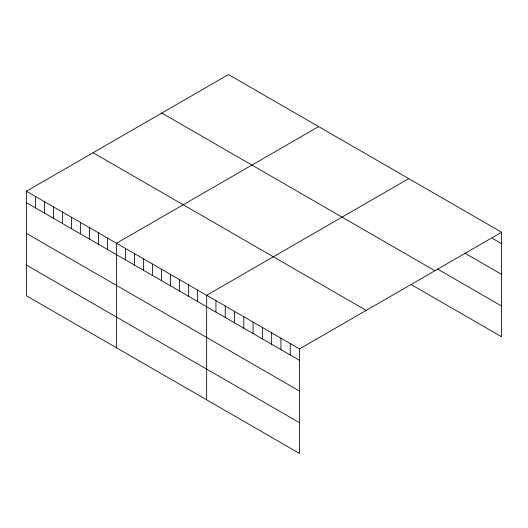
<?xml version="1.0" encoding="UTF-8"?>
<svg xmlns="http://www.w3.org/2000/svg" width="528" height="528" viewBox="0 0 528 528"><rect width="100%" height="100%" fill="white"/><g stroke="black" fill="none" stroke-linecap="round" stroke-linejoin="round"><path stroke-width="0.79" d="M26.4 191.228L299.508 348.909L299.508 453.446L26.4 295.766L26.4 191.228L228.492 74.554L501.6 232.234L501.6 336.772L410.883 284.394M318.615 126.588L116.523 243.263L116.523 347.8M408.745 178.622L206.653 295.297L206.653 399.835M299.508 348.909L501.6 232.234M492.314 238.293L501.6 243.652M465.175 253.348L501.6 274.382M437.316 268.924L501.6 306.042M161.799 113.058L434.907 270.732M93.093 152.731L366.201 310.405M26.4 202.653L299.508 360.327M26.4 233.383L299.508 391.057M26.4 265.043L299.508 422.717M290.222 343.55L290.222 354.968M280.936 338.184L280.936 349.609M271.649 332.825L271.649 344.249M262.363 327.466L262.363 338.884M253.077 322.106L253.077 333.524M243.791 316.741L243.791 328.165M234.505 311.381L234.505 322.799M225.225 306.022L225.225 317.44M215.939 300.656L215.939 312.081M197.637 290.096L197.637 301.514M188.628 284.889L188.628 296.314M179.612 279.688L179.612 291.106M170.603 274.487L170.603 285.905M161.588 269.28L161.588 280.705M152.579 264.079L152.579 275.497M143.563 258.878L143.563 270.296M134.548 253.671L134.548 265.096M125.539 248.47L125.539 259.888M107.514 238.062L107.514 249.48M98.498 232.861L98.498 244.279M89.489 227.654L89.489 239.078M80.474 222.453L80.474 233.871M71.465 217.246L71.465 228.67M62.449 212.045L62.449 223.463M53.44 206.844L53.44 218.262M44.425 201.637L44.425 213.061M35.416 196.436L35.416 207.854"/></g></svg>
